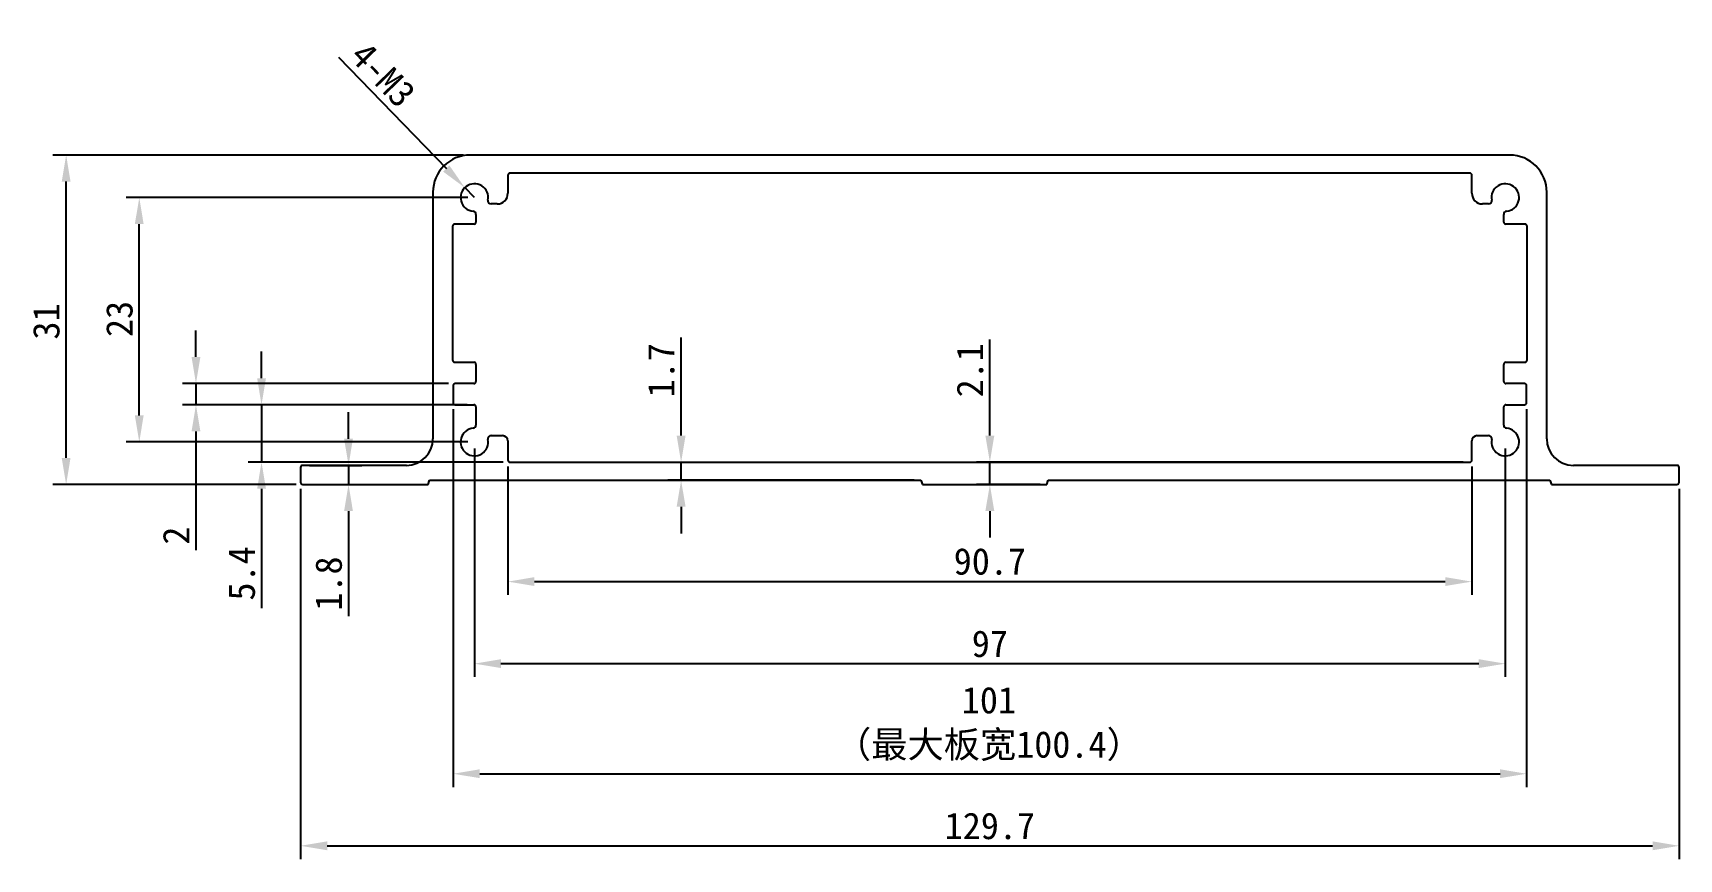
# Model space of a CAD drawing. Header units: millimetres. Extents: x 86 to 240, y 211 to 289.
import ezdxf

# ---------------------------------------------------------------- set-up
doc = ezdxf.new("R2010")
doc.units = ezdxf.units.MM
doc.header["$PDSIZE"] = -1
doc.layers.add('10', color=7, linetype='Continuous')
doc.layers.add('文字层', color=30, linetype='Continuous', lineweight=25)
doc.styles.get("Standard").update_dxf_attribs({"font": 'simhei.ttf'})
doc.dimstyles.new('ISO-25', dxfattribs={"dimtxt": 2.5, "dimasz": 2.5, "dimexe": 1.25, "dimexo": 0.625, "dimtad": 1, "dimdec": 1, "dimdsep": 46, "dimtxsty": 'Standard', "dimcen": 2.5, "dimadec": 0, "dimazin": 0, "dimtfac": 1, "dimtdec": 1, "dimtmove": 0, "dimatfit": 3, "dimfxl": 1, "dimarcsym": 0})

# ---------------------------------------------------------------- blocks, each defined once
blk = doc.blocks.new('_D')
at = {"layer": '10', "color": 0, "lineweight": -2}
for p, q in [((110.78, 246.04), (110.78, 211.21)), ((240.48, 246.04), (240.48, 211.21)), ((113.28, 212.46), (237.98, 212.46))]:
    blk.add_line(p, q, dxfattribs=at)
at = {"layer": '10', "color": 0}
for points in [[(113.28, 212.88), (113.28, 212.04), (110.78, 212.46)], [(237.98, 212.88), (237.98, 212.04), (240.48, 212.46)]]:
    blk.add_solid(points, dxfattribs=at)
at = {"layer": 'Defpoints', "color": 0}
for p in [(110.78, 246.66), (240.48, 246.66), (240.48, 212.46)]:
    blk.add_point(p, dxfattribs=at)
at = {"layer": '10', "color": 0, "insert": (175.63, 215.59), "char_height": 2.5, "attachment_point": 2}
blk.add_mtext('129.7', dxfattribs=at)
blk = doc.blocks.new('_D_1')
at = {"layer": 'Defpoints', "color": 0}
for p in [(125.13, 254.16), (226.13, 254.16), (226.13, 219.24)]:
    blk.add_point(p, dxfattribs=at)
at = {"layer": '文字层', "color": 0, "lineweight": -2}
for p, q in [((125.13, 253.54), (125.13, 217.99)), ((226.13, 253.54), (226.13, 217.99)), ((127.63, 219.24), (223.63, 219.24))]:
    blk.add_line(p, q, dxfattribs=at)
at = {"layer": '文字层', "color": 0}
for points in [[(127.63, 219.66), (127.63, 218.83), (125.13, 219.24)], [(223.63, 219.66), (223.63, 218.83), (226.13, 219.24)]]:
    blk.add_solid(points, dxfattribs=at)
at = {"layer": '文字层', "color": 0, "insert": (175.54, 227.42), "char_height": 2.5, "attachment_point": 2}
blk.add_mtext('101\\P（最大板宽100.4）', dxfattribs=at)
blk = doc.blocks.new('_D_2')
at = {"layer": '10', "color": 0, "lineweight": -2}
for p, q in [((127.13, 249.84), (127.13, 228.35)), ((224.13, 249.84), (224.13, 228.35)), ((129.63, 229.6), (221.63, 229.6))]:
    blk.add_line(p, q, dxfattribs=at)
at = {"layer": '10', "color": 0}
for points in [[(129.63, 230.02), (129.63, 229.19), (127.13, 229.6)], [(221.63, 230.02), (221.63, 229.19), (224.13, 229.6)]]:
    blk.add_solid(points, dxfattribs=at)
at = {"layer": 'Defpoints', "color": 0}
for p in [(127.13, 250.46), (224.13, 250.46), (224.13, 229.6)]:
    blk.add_point(p, dxfattribs=at)
at = {"layer": '10', "color": 0, "insert": (175.63, 232.73), "char_height": 2.5, "attachment_point": 2}
blk.add_mtext('97', dxfattribs=at)
blk = doc.blocks.new('_D_3')
at = {"layer": '10', "color": 0, "lineweight": -2}
for p, q in [((130.28, 248.14), (130.28, 236.07)), ((220.98, 248.14), (220.98, 236.07)), ((132.78, 237.32), (218.48, 237.32))]:
    blk.add_line(p, q, dxfattribs=at)
at = {"layer": '10', "color": 0}
for points in [[(132.78, 237.74), (132.78, 236.91), (130.28, 237.32)], [(218.48, 237.74), (218.48, 236.91), (220.98, 237.32)]]:
    blk.add_solid(points, dxfattribs=at)
at = {"layer": 'Defpoints', "color": 0}
for p in [(130.28, 248.76), (220.98, 248.76), (220.98, 237.32)]:
    blk.add_point(p, dxfattribs=at)
at = {"layer": '10', "color": 0, "insert": (175.63, 240.48), "char_height": 2.5, "attachment_point": 2}
blk.add_mtext('90.7', dxfattribs=at)
blk = doc.blocks.new('_D_4')
at = {"layer": '10', "color": 0, "lineweight": -2}
for p, q in [((126.1, 277.46), (87.47, 277.46)), ((88.72, 248.96), (88.72, 274.96)), ((110.35, 246.46), (87.47, 246.46))]:
    blk.add_line(p, q, dxfattribs=at)
at = {"layer": '10', "color": 0}
for points in [[(88.3, 274.96), (89.13, 274.96), (88.72, 277.46)], [(88.3, 248.96), (89.13, 248.96), (88.72, 246.46)]]:
    blk.add_solid(points, dxfattribs=at)
at = {"layer": 'Defpoints', "color": 0}
for p in [(88.72, 277.46), (126.73, 277.46), (110.98, 246.46)]:
    blk.add_point(p, dxfattribs=at)
at = {"layer": '10', "color": 0, "insert": (85.59, 261.8), "char_height": 2.5, "attachment_point": 2, "rotation": 90}
blk.add_mtext('31', dxfattribs=at)
blk = doc.blocks.new('_D_5')
at = {"layer": '10', "color": 0, "lineweight": -2}
for p, q in [((126.5, 273.46), (94.35, 273.46)), ((95.6, 252.96), (95.6, 270.96)), ((126.5, 250.46), (94.35, 250.46))]:
    blk.add_line(p, q, dxfattribs=at)
at = {"layer": '10', "color": 0}
for points in [[(95.18, 270.96), (96.01, 270.96), (95.6, 273.46)], [(95.18, 252.96), (96.01, 252.96), (95.6, 250.46)]]:
    blk.add_solid(points, dxfattribs=at)
at = {"layer": 'Defpoints', "color": 0}
for p in [(95.6, 273.46), (127.13, 273.46), (127.13, 250.46)]:
    blk.add_point(p, dxfattribs=at)
at = {"layer": '10', "color": 0, "insert": (92.47, 262.04), "char_height": 2.5, "attachment_point": 2, "rotation": 90}
blk.add_mtext('23', dxfattribs=at)
blk = doc.blocks.new('_D_6')
at = {"layer": '10', "color": 0, "lineweight": -2}
for p, q in [((146.58, 251.06), (146.58, 260.3)), ((131.1, 248.56), (147.83, 248.56)), ((146.58, 246.86), (146.58, 248.56)), ((168.51, 246.86), (145.33, 246.86)), ((146.58, 244.36), (146.58, 241.86))]:
    blk.add_line(p, q, dxfattribs=at)
at = {"layer": '10', "color": 0}
for points in [[(146.16, 251.06), (147, 251.06), (146.58, 248.56)], [(146.16, 244.36), (147, 244.36), (146.58, 246.86)]]:
    blk.add_solid(points, dxfattribs=at)
at = {"layer": 'Defpoints', "color": 0}
for p in [(130.48, 248.56), (146.58, 246.86), (169.13, 246.86)]:
    blk.add_point(p, dxfattribs=at)
at = {"layer": '10', "color": 0, "insert": (143.45, 257.21), "char_height": 2.5, "attachment_point": 2, "rotation": 90}
blk.add_mtext('1.7', dxfattribs=at)
blk = doc.blocks.new('_D_7')
at = {"layer": '10', "color": 0, "lineweight": -2}
for p, q in [((175.63, 251.06), (175.63, 260.11)), ((220.15, 248.56), (174.38, 248.56)), ((175.63, 246.46), (175.63, 248.56)), ((180.35, 246.46), (174.38, 246.46)), ((175.63, 243.96), (175.63, 241.46))]:
    blk.add_line(p, q, dxfattribs=at)
at = {"layer": '10', "color": 0}
for points in [[(175.21, 251.06), (176.05, 251.06), (175.63, 248.56)], [(175.21, 243.96), (176.05, 243.96), (175.63, 246.46)]]:
    blk.add_solid(points, dxfattribs=at)
at = {"layer": 'Defpoints', "color": 0}
for p in [(175.63, 248.56), (220.78, 248.56), (180.98, 246.46)]:
    blk.add_point(p, dxfattribs=at)
at = {"layer": '10', "color": 0, "insert": (172.5, 257.21), "char_height": 2.5, "attachment_point": 2, "rotation": 90}
blk.add_mtext('2.1', dxfattribs=at)
blk = doc.blocks.new('_D_8')
at = {"layer": '10', "color": 0, "lineweight": -2}
for p, q in [((115.29, 250.76), (115.29, 253.26)), ((111.6, 248.26), (116.54, 248.26)), ((115.29, 248.26), (115.29, 246.46)), ((111.6, 246.46), (116.54, 246.46)), ((115.29, 243.96), (115.29, 234.07))]:
    blk.add_line(p, q, dxfattribs=at)
at = {"layer": '10', "color": 0}
for points in [[(114.87, 250.76), (115.7, 250.76), (115.29, 248.26)], [(114.87, 243.96), (115.7, 243.96), (115.29, 246.46)]]:
    blk.add_solid(points, dxfattribs=at)
at = {"layer": 'Defpoints', "color": 0}
for p in [(110.98, 248.26), (115.29, 248.26), (110.98, 246.46)]:
    blk.add_point(p, dxfattribs=at)
at = {"layer": '10', "color": 0, "insert": (112.16, 237.14), "char_height": 2.5, "attachment_point": 2, "rotation": 90}
blk.add_mtext('1.8', dxfattribs=at)
blk = doc.blocks.new('_D_9')
at = {"layer": '10', "color": 0, "lineweight": -2}
for p, q in [((107.1, 256.46), (107.1, 258.96)), ((126.45, 253.96), (105.85, 253.96)), ((107.1, 253.96), (107.1, 248.56)), ((129.85, 248.56), (105.85, 248.56)), ((107.1, 246.06), (107.1, 234.83))]:
    blk.add_line(p, q, dxfattribs=at)
at = {"layer": '10', "color": 0}
for points in [[(106.69, 256.46), (107.52, 256.46), (107.1, 253.96)], [(106.69, 246.06), (107.52, 246.06), (107.1, 248.56)]]:
    blk.add_solid(points, dxfattribs=at)
at = {"layer": 'Defpoints', "color": 0}
for p in [(127.08, 253.96), (107.1, 248.56), (130.48, 248.56)]:
    blk.add_point(p, dxfattribs=at)
at = {"layer": '10', "color": 0, "insert": (103.98, 238.09), "char_height": 2.5, "attachment_point": 2, "rotation": 90}
blk.add_mtext('5.4', dxfattribs=at)
blk = doc.blocks.new('_D_10')
at = {"layer": '10', "color": 0, "lineweight": -2}
for p, q in [((100.93, 258.46), (100.93, 260.96)), ((124.7, 255.96), (99.68, 255.96)), ((100.93, 255.96), (100.93, 253.96)), ((124.7, 253.96), (99.68, 253.96)), ((100.93, 251.46), (100.93, 240.29))]:
    blk.add_line(p, q, dxfattribs=at)
at = {"layer": '10', "color": 0}
for points in [[(100.52, 258.46), (101.35, 258.46), (100.93, 255.96)], [(100.52, 251.46), (101.35, 251.46), (100.93, 253.96)]]:
    blk.add_solid(points, dxfattribs=at)
at = {"layer": 'Defpoints', "color": 0}
for p in [(125.33, 255.96), (100.93, 253.96), (125.33, 253.96)]:
    blk.add_point(p, dxfattribs=at)
at = {"layer": '10', "color": 0, "insert": (97.81, 241.65), "char_height": 2.5, "attachment_point": 2, "rotation": 90}
blk.add_mtext('2', dxfattribs=at)
blk = doc.blocks.new('_D_12')
at = {"layer": '10', "color": 0, "lineweight": -2}
for p, q in [((114.33, 286.68), (124.49, 276.19)), ((127.13, 273.46), (126.22, 274.4))]:
    blk.add_line(p, q, dxfattribs=at)
at = {"layer": '10', "color": 0}
blk.add_solid([(124.78, 276.48), (124.19, 275.9), (126.22, 274.4)], dxfattribs=at)
at = {"layer": 'Defpoints', "color": 0}
for p in [(126.22, 274.4), (127.13, 273.46)]:
    blk.add_point(p, dxfattribs=at)
at = {"layer": '10', "color": 0, "insert": (118.53, 285.03), "char_height": 2.5, "attachment_point": 5, "rotation": 314.0879}
blk.add_mtext('4-M3', dxfattribs=at)

msp = doc.modelspace()

# ---------------------------------------------------------------- linework, layer by layer
at = {"color": 7, "linetype": 'Continuous', "lineweight": 25}
for p, q in [((224.53, 277.46), (126.73, 277.46)), ((220.78, 275.76), (130.48, 275.76)), ((130.28, 275.56), (130.28, 273.86)), ((220.98, 273.86), (220.98, 275.56)), ((123.23, 273.96), (123.23, 250.76)), ((129.28, 272.86), (128.7, 272.86)), ((222.56, 272.86), (221.98, 272.86)), ((228.03, 250.76), (228.03, 273.96)), ((127.28, 271.87), (127.28, 271.16)), ((223.98, 271.16), (223.98, 271.87)), ((125.08, 270.76), (125.08, 258.16)), ((127.08, 270.96), (125.28, 270.96)), ((225.98, 270.96), (224.18, 270.96)), ((226.18, 258.16), (226.18, 270.76)), ((125.28, 257.96), (127.08, 257.96)), ((127.28, 257.76), (127.28, 256.16)), ((223.98, 256.16), (223.98, 257.76)), ((224.18, 257.96), (225.98, 257.96)), ((125.13, 255.76), (125.13, 254.16)), ((127.08, 255.96), (125.33, 255.96)), ((225.93, 255.96), (224.18, 255.96)), ((226.13, 254.16), (226.13, 255.76)), ((125.33, 253.96), (127.08, 253.96)), ((127.28, 253.76), (127.28, 252.05)), ((223.98, 252.05), (223.98, 253.76)), ((224.18, 253.96), (225.93, 253.96)), ((128.7, 251.06), (129.78, 251.06)), ((221.48, 251.06), (222.56, 251.06)), ((130.28, 250.56), (130.28, 248.76)), ((220.98, 248.76), (220.98, 250.56)), ((110.78, 248.06), (110.78, 246.66)), ((120.73, 248.26), (110.98, 248.26)), ((130.48, 248.56), (220.78, 248.56)), ((240.28, 248.26), (230.53, 248.26)), ((240.48, 246.66), (240.48, 248.06)), ((110.98, 246.46), (122.78, 246.46)), ((122.78, 246.46), (122.92, 246.86)), ((122.92, 246.86), (169.13, 246.86)), ((169.13, 246.86), (169.28, 246.46)), ((169.28, 246.46), (180.98, 246.46)), ((180.98, 246.46), (181.12, 246.86)), ((181.12, 246.86), (228.33, 246.86)), ((228.33, 246.86), (228.48, 246.46)), ((228.48, 246.46), (240.28, 246.46))]:
    msp.add_line(p, q, dxfattribs=at)
for centre, radius, start, end in [((126.73, 273.96), 3.5, 90, 180), ((224.53, 273.96), 3.5, 0, 90), ((130.48, 275.56), 0.2, 90, 180), ((220.78, 275.56), 0.2, 0, 90), ((127.13, 273.46), 1.3, 349.1931, 264.6206), ((224.13, 273.46), 1.3, 275.3794, 190.8069), ((128.7, 273.16), 0.3, 169.1931, 270), ((129.28, 273.86), 1, 270, 0), ((221.98, 273.86), 1, 180, 270), ((222.56, 273.16), 0.3, 270, 10.8069), ((126.98, 271.87), 0.3, 0, 84.6206), ((127.08, 271.16), 0.2, 270, 0), ((224.28, 271.87), 0.3, 95.3794, 180), ((224.18, 271.16), 0.2, 180, 270), ((125.28, 270.76), 0.2, 90, 180), ((225.98, 270.76), 0.2, 0, 90), ((125.28, 258.16), 0.2, 180, 270), ((127.08, 257.76), 0.2, 0, 90), ((224.18, 257.76), 0.2, 90, 180), ((225.98, 258.16), 0.2, 270, 0), ((125.33, 255.76), 0.2, 90, 180), ((127.08, 256.16), 0.2, 270, 0), ((224.18, 256.16), 0.2, 180, 270), ((225.93, 255.76), 0.2, 0, 90), ((125.33, 254.16), 0.2, 180, 270), ((225.93, 254.16), 0.2, 270, 0), ((127.08, 253.76), 0.2, 0, 90), ((224.18, 253.76), 0.2, 90, 180), ((127.13, 250.46), 1.3, 95.3794, 10.8069), ((126.98, 252.05), 0.3, 275.3794, 0), ((128.7, 250.76), 0.3, 90, 190.8069), ((129.78, 250.56), 0.5, 0, 90), ((221.48, 250.56), 0.5, 90, 180), ((222.56, 250.76), 0.3, 349.1931, 90), ((224.13, 250.46), 1.3, 169.1931, 84.6206), ((224.28, 252.05), 0.3, 180, 264.6206), ((120.73, 250.76), 2.5, 270, 0), ((230.53, 250.76), 2.5, 180, 270), ((110.98, 248.06), 0.2, 90, 180), ((130.48, 248.76), 0.2, 180, 270), ((220.78, 248.76), 0.2, 270, 0), ((240.28, 248.06), 0.2, 0, 90), ((110.98, 246.66), 0.2, 180, 270), ((240.28, 246.66), 0.2, 270, 0)]:
    msp.add_arc(centre, radius, start, end, dxfattribs=at)

# ---------------------------------------------------------------- dimensions: what is measured, and where the dimension line sits
at = {"layer": '10'}
dim = msp.add_radius_dim(center=(127.13, 273.46), mpoint=(126.22, 274.4), text='4-M3', dimstyle='ISO-25', dxfattribs=at)
dim.commit()
dim.dimension.update_dxf_attribs({"geometry": '_D_12', "text_midpoint": (117.18, 283.73), "dimtype": 164})
for base, p1, p2, picture, middle in [((88.72, 277.46), (110.98, 246.46), (126.73, 277.46), '_D_4', (88.72, 261.8)), ((95.6, 273.46), (127.13, 250.46), (127.13, 273.46), '_D_5', (95.6, 262.04)), ((100.93, 253.96), (125.33, 255.96), (125.33, 253.96), '_D_10', (100.93, 241.65)), ((146.58, 246.86), (130.48, 248.56), (169.13, 246.86), '_D_6', (146.58, 257.21)), ((107.1, 248.56), (127.08, 253.96), (130.48, 248.56), '_D_9', (107.1, 238.09)), ((175.63, 248.56), (180.98, 246.46), (220.78, 248.56), '_D_7', (175.63, 257.21)), ((115.29, 248.26), (110.98, 246.46), (110.98, 248.26), '_D_8', (115.29, 237.14))]:
    dim = msp.add_linear_dim(base=base, p1=p1, p2=p2, angle=90, dimstyle='ISO-25', dxfattribs=at)
    dim.commit()
    dim.dimension.update_dxf_attribs({"geometry": picture, "text_midpoint": middle, "dimtype": 160})
for base, p1, p2, picture, middle in [((224.13, 229.6), (127.13, 250.46), (224.13, 250.46), '_D_2', (175.63, 229.6)), ((220.98, 237.32), (130.28, 248.76), (220.98, 248.76), '_D_3', (175.63, 237.32)), ((240.48, 212.46), (110.78, 246.66), (240.48, 246.66), '_D', (175.63, 212.46))]:
    dim = msp.add_linear_dim(base=base, p1=p1, p2=p2, dimstyle='ISO-25', dxfattribs=at)
    dim.commit()
    dim.dimension.update_dxf_attribs({"geometry": picture, "text_midpoint": middle, "dimtype": 160})
at = {"layer": '文字层'}
dim = msp.add_linear_dim(base=(226.13, 219.24), p1=(125.13, 254.16), p2=(226.13, 254.16), text='<>\\P（最大板宽100.4）', dimstyle='ISO-25', dxfattribs=at)
dim.commit()
dim.dimension.update_dxf_attribs({"geometry": '_D_1', "text_midpoint": (175.54, 219.24), "dimtype": 160})

doc.saveas('drawing.dxf')
